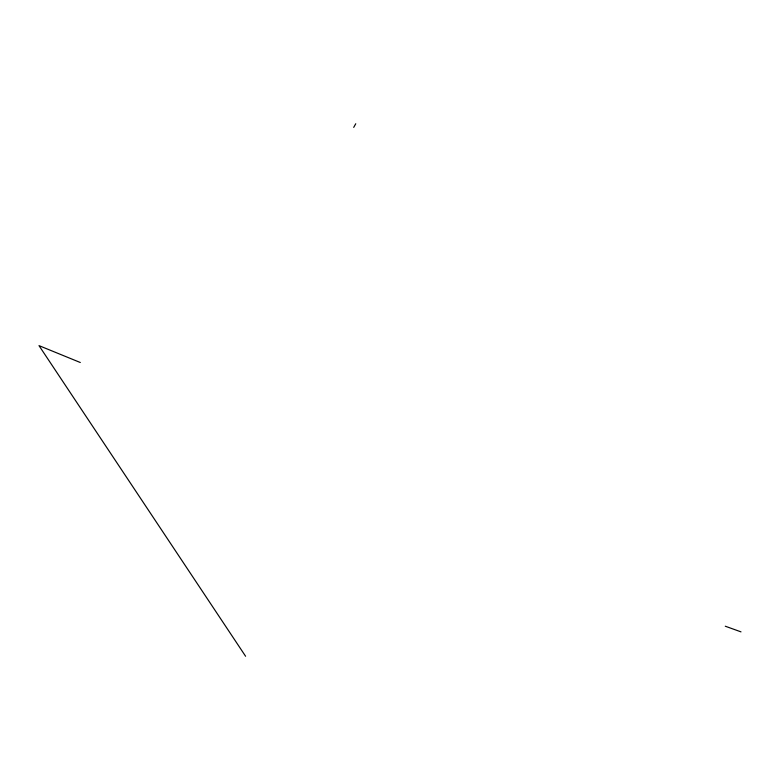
<?xml version="1.0" encoding="UTF-8"?>
<svg xmlns="http://www.w3.org/2000/svg" width="780" height="780" viewBox="0 0 780 780"><rect width="100%" height="100%" fill="white"/><g stroke="black" fill="none" stroke-linecap="round" stroke-linejoin="round"><path stroke-width="1.17" d="M353.71 127.393L355.758 123.737M741 631.868L725.283 626.213M80.301 362.505L39 345.628L245.593 656.263"/></g></svg>
